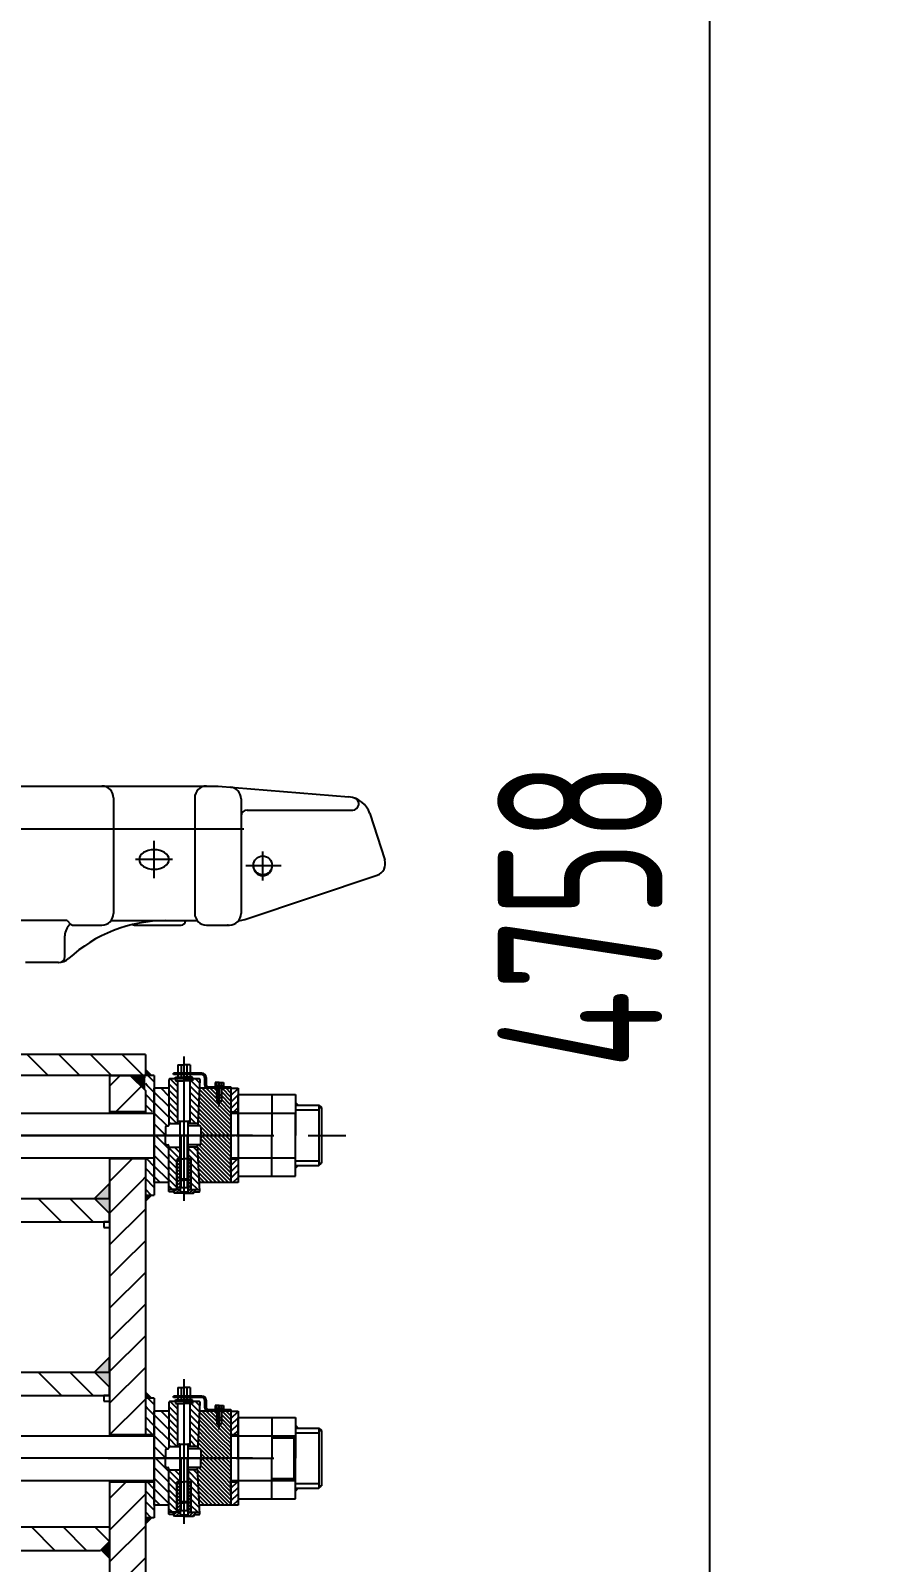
# Model space of a CAD drawing. Header units: millimetres. Extents: x 0 to 42000, y 0 to 29700.
# Drawn here: x 20370 to 22173, y 8345 to 11599 of the extents above; entities that cross this region are included whole.
import ezdxf

# ---------------------------------------------------------------- set-up
doc = ezdxf.new("R2010")
doc.units = ezdxf.units.MM
doc.header["$LTSCALE"] = 1000
doc.linetypes.add('F', pattern=[0.75, 0.5, -0.25])
doc.linetypes.add('G', pattern=[2, 1.25, -0.25, 0.25, -0.25])
for name, color, linetype in [('01', 7, 'Continuous'), ('02', 1, 'Continuous'), ('04', 2, 'F'), ('05', 142, 'G'), ('08', 1, 'Continuous')]:
    doc.layers.add(name, color=color, linetype=linetype)
doc.styles.get("Standard").update_dxf_attribs({"font": 'isocp', "width": 0.707, "bigfont": 'intecad.shx'})
doc.dimstyles.new('INTE', dxfattribs={"dimscale": 100, "dimtxt": 3.5, "dimasz": 3, "dimexe": 3, "dimexo": 0, "dimgap": 1, "dimtad": 1, "dimdec": 0, "dimdsep": 46, "dimtxsty": 'Standard', "dimcen": 0, "dimclrd": 1, "dimclre": 1, "dimclrt": 3, "dimaunit": 1, "dimadec": 0, "dimazin": 0, "dimtfac": 1, "dimtdec": 0, "dimtmove": 0, "dimatfit": 0, "dimfxl": 1, "dimarcsym": 0})

# ---------------------------------------------------------------- blocks, each defined once
blk = doc.blocks.new('*D674')
at = {"layer": '08', "color": 1, "lineweight": -2}
for p, q in [((20087.6, 12098.5), (22112.2, 12098.5)), ((21812.2, 11798.5), (21812.2, 7640.5)), ((20404, 7340.5), (22112.2, 7340.5))]:
    blk.add_line(p, q, dxfattribs=at)
at = {"layer": '08', "color": 1}
for points in [[(21762.2, 11798.5), (21862.2, 11798.5), (21812.2, 12098.5)], [(21762.2, 7640.5), (21862.2, 7640.5), (21812.2, 7340.5)]]:
    blk.add_solid(points, dxfattribs=at)
at = {"layer": 'DEFPOINTS', "color": 0}
for p in [(20087.6, 12098.5), (20404, 7340.5), (21812.2, 7340.5)]:
    blk.add_point(p, dxfattribs=at)
at = {"layer": '08', "color": 3, "insert": (21537.2, 9719.5), "char_height": 350, "attachment_point": 5, "rotation": 90}
blk.add_mtext('4758', dxfattribs=at)
blk = doc.blocks.new('*D675')
at = {"layer": '08', "color": 1, "lineweight": -2}
for p, q in [((32404, 24603.7), (33320.5, 24603.7)), ((33020.5, 7640.5), (33020.5, 24303.7)), ((18876.1, 7340.5), (33320.5, 7340.5))]:
    blk.add_line(p, q, dxfattribs=at)
at = {"layer": '08', "color": 1}
for points in [[(32970.5, 24303.7), (33070.5, 24303.7), (33020.5, 24603.7)], [(32970.5, 7640.5), (33070.5, 7640.5), (33020.5, 7340.5)]]:
    blk.add_solid(points, dxfattribs=at)
at = {"layer": 'DEFPOINTS', "color": 0}
for p in [(32404, 24603.7), (33020.5, 24603.7), (18876.1, 7340.5)]:
    blk.add_point(p, dxfattribs=at)
at = {"layer": '08', "color": 3, "insert": (32745.5, 17193.2), "char_height": 350, "attachment_point": 5, "rotation": 90}
blk.add_mtext('17263', dxfattribs=at)

msp = doc.modelspace()

# ---------------------------------------------------------------- hatches: boundary and pattern name
at = {"layer": '02'}
h = msp.add_hatch(color=256, dxfattribs=at)
h.paths.add_polyline_path([(20581.3, 9379), (20613.3, 9379), (20613.3, 9376), (20605.8, 9376), (20605.8, 9354.5)])
h.paths.add_polyline_path([(20605.8, 9376), (20613.3, 9376), (20613.3, 9347), (20605.8, 9354.5)])
for points in [[(20613.3, 9392), (20626.3, 9379), (20613.3, 9379)], [(20613.3, 9112), (20626.3, 9125), (20613.3, 9125)], [(20613.3, 8706.3), (20626.3, 8693.3), (20613.3, 8693.3)], [(20613.3, 8426.3), (20626.3, 8439.3), (20613.3, 8439.3)], [(20537.3, 8389), (20537.3, 8351), (20518.3, 8370)]]:
    msp.add_hatch(color=256, dxfattribs=at).paths.add_polyline_path(points)
at = {"layer": '02', "linetype": 'Continuous'}
for points in [[(20938.3, 9316), (20932.3, 9322), (20932.3, 9316)], [(20982.3, 9316), (20982.3, 9311), (20987.3, 9311)], [(20938.3, 9188), (20932.3, 9182), (20932.3, 9188)], [(20987.3, 9193), (20982.3, 9193), (20982.3, 9188)], [(20938.3, 8630.2), (20932.3, 8636.2), (20932.3, 8630.2)], [(20982.3, 8630.2), (20982.3, 8625.2), (20987.3, 8625.2)], [(20938.3, 8502.2), (20932.3, 8496.2), (20932.3, 8502.2)], [(20987.3, 8507.2), (20982.3, 8507.2), (20982.3, 8502.2)]]:
    msp.add_hatch(color=1, dxfattribs=at).paths.add_polyline_path(points)
at = {"layer": '02'}
h = msp.add_hatch(color=256, dxfattribs=at)
h.paths.add_polyline_path([(20537.3, 9150), (20537.3, 9118), (20505.3, 9118)])
h.paths.add_polyline_path([(20505.3, 9118), (20537.3, 9118), (20537.3, 9086)])
h = msp.add_hatch(color=256, dxfattribs=at)
h.paths.add_polyline_path([(20537.3, 8781), (20537.3, 8749), (20505.3, 8749)])
h.paths.add_polyline_path([(20505.3, 8749), (20537.3, 8749), (20537.3, 8717)])

# ---------------------------------------------------------------- linework, layer by layer
for p, q in [((20613.3, 9424), (19934.2, 9424)), ((20613.3, 9424), (20613.3, 9379)), ((20613.3, 9379), (19889.3, 9379)), ((20537.3, 9379), (20581.3, 9379)), ((20581.3, 9379), (20613.3, 9347)), ((20795.3, 9302), (20810.3, 9302)), ((20932.3, 9206.2), (20932.3, 9297.8)), ((20932.3, 9206.2), (20932.3, 9297.8)), ((20687.3, 9252), (20703.3, 9252)), ((20795.3, 9202), (20810.3, 9202)), ((19905.3, 9118), (20505.3, 9118)), ((20537.3, 9086), (20505.3, 9118)), ((20537.3, 9068), (20537.3, 9086)), ((19880.3, 9068), (20537.3, 9068)), ((19905.3, 8749), (20505.3, 8749)), ((20537.3, 8717), (20505.3, 8749)), ((19880.3, 8699), (20537.3, 8699)), ((20537.3, 8699), (20537.3, 8717)), ((20795.3, 8616.2), (20810.3, 8616.2)), ((20929.3, 8613.7), (20932.3, 8612)), ((20929.3, 8518.7), (20929.3, 8613.7)), ((20932.3, 8520.4), (20932.3, 8612)), ((20932.3, 8520.4), (20932.3, 8612)), ((20932.3, 8520.4), (20932.3, 8612)), ((20932.3, 8520.4), (20932.3, 8612)), ((20687.3, 8566.2), (20703.3, 8566.2)), ((20795.3, 8516.2), (20810.3, 8516.2)), ((20929.3, 8518.7), (20932.3, 8520.4)), ((19880.3, 8420), (20537.3, 8420)), ((20537.3, 8420), (20537.3, 8389)), ((19905.3, 8370), (20518.3, 8370)), ((20537.3, 8389), (20518.3, 8370))]:
    msp.add_line(p, q)
at = {"layer": '01'}
for p, q in [((19649.8, 9994.2), (20767.8, 9994.2)), ((20767.8, 9994.2), (21045.9, 9971)), ((20545.8, 9969.2), (20545.8, 9723.7)), ((20829.8, 9943.2), (21053.9, 9943.2)), ((21090.2, 9935.8), (21122.1, 9837.1)), ((20822.5, 9902.4), (19702.7, 9902.4)), ((20824.7, 9710.8), (21105.9, 9805.1)), ((20842.8, 9823.7), (20842.8, 9825.7)), ((20882.8, 9823.7), (20882.8, 9825.7)), ((20446.9, 9708.2), (20454.4, 9701.1)), ((20460.5, 9698.7), (20520.8, 9698.7)), ((20540.4, 9708.2), (20723.7, 9708.2)), ((20590.3, 9698.7), (20689.3, 9698.7)), ((20698.3, 9707.7), (20698.3, 9708.2)), ((20743.3, 9698.7), (20791.8, 9698.7)), ((20442.3, 9632.2), (20442.3, 9676.2)), ((20428.6, 9619.2), (20358.3, 9619.2)), ((20673.3, 9381), (20673.3, 9384)), ((20682.2, 9402), (20682.2, 9384)), ((20682.2, 9381), (20682.2, 9376)), ((20689.1, 9402), (20689.1, 9384)), ((20689.1, 9381), (20689.1, 9376)), ((20701.5, 9402), (20701.5, 9384)), ((20701.5, 9381), (20701.5, 9376)), ((20708.4, 9402), (20708.4, 9384)), ((20708.4, 9381), (20708.4, 9376)), ((20739.3, 9375), (20739.3, 9361)), ((20742.3, 9375), (20742.3, 9361)), ((20729.3, 9371), (20724.6, 9278)), ((20729.3, 9371), (20728.3, 9372)), ((20748.3, 9355), (20795.3, 9355)), ((20795.3, 9352), (20748.3, 9352)), ((20761.4, 9364), (20761.4, 9357.6)), ((20770.3, 9364), (20761.4, 9364)), ((20761.4, 9357.6), (20770.3, 9357.6)), ((20770.3, 9357.6), (20762.6, 9357.6)), ((20762.6, 9357.6), (20762.6, 9355)), ((20762.6, 9355), (20770.3, 9355)), ((20765.3, 9357.6), (20765.3, 9364)), ((20770.3, 9355), (20768.8, 9357.6)), ((20770.3, 9364), (20779.2, 9364)), ((20770.3, 9357.6), (20778, 9357.6)), ((20770.3, 9357.6), (20771.8, 9355)), ((20779.2, 9357.6), (20770.3, 9357.6)), ((20778, 9355), (20770.3, 9355)), ((20775.3, 9357.6), (20775.3, 9364)), ((20778, 9357.6), (20778, 9355)), ((20779.2, 9364), (20779.2, 9357.6)), ((20795.3, 9355), (20795.3, 9352)), ((20795.3, 9352), (20810.3, 9352)), ((20810.3, 9352), (20810.3, 9152)), ((20765.3, 9337.6), (20770.3, 9337.6)), ((20765.3, 9332), (20770.3, 9332)), ((20765.8, 9332), (20765.8, 9337.6)), ((20765.8, 9324.9), (20765.8, 9332)), ((20765.8, 9324.9), (20770.3, 9324.9)), ((20765.8, 9324.9), (20770.3, 9322)), ((20775.3, 9337.6), (20770.3, 9337.6)), ((20775.3, 9332), (20770.3, 9332)), ((20774.8, 9324.9), (20770.3, 9324.9)), ((20774.8, 9324.9), (20770.3, 9322)), ((20774.8, 9337.6), (20774.8, 9332)), ((20774.8, 9332), (20774.8, 9324.9)), ((20810.3, 9252), (20810.3, 9338.6)), ((20810.3, 9338.6), (20882.3, 9338.6)), ((20882.3, 9338.6), (20882.3, 9252)), ((20882.3, 9338.6), (20932.3, 9338.6)), ((20932.3, 9338.6), (20932.3, 9252)), ((20932.3, 9316), (20982.3, 9316)), ((20982.3, 9316), (20982.3, 9188)), ((20982.3, 9311), (20987.3, 9311)), ((20987.3, 9311), (20987.3, 9193)), ((20613.3, 9302), (20537.3, 9302)), ((20682.3, 9282), (20695.3, 9282)), ((20695.3, 9282), (20708.3, 9282)), ((20724.6, 9278), (20723.6, 9277)), ((20687.3, 9252), (20703.3, 9252)), ((20810.3, 9252), (20810.3, 9165.4)), ((20882.3, 9165.4), (20882.3, 9252)), ((20932.3, 9165.4), (20932.3, 9252)), ((20723.6, 9227), (20724.6, 9226)), ((20729.3, 9133), (20724.3, 9232)), ((20613.3, 9202), (20537.3, 9202)), ((20932.3, 9188), (20982.3, 9188)), ((20982.3, 9193), (20987.3, 9193)), ((20689.3, 9157), (20687.3, 9159)), ((20703.3, 9159), (20687.3, 9159)), ((20689.3, 9157), (20695.3, 9157)), ((20701.3, 9157), (20695.3, 9157)), ((20701.3, 9157), (20703.3, 9159)), ((20810.3, 9152), (20795.3, 9152)), ((20810.3, 9165.4), (20882.3, 9165.4)), ((20882.3, 9165.4), (20932.3, 9165.4)), ((20687.3, 9137), (20663.3, 9137)), ((20664.3, 9132), (20663.3, 9133)), ((20672.3, 9132), (20664.3, 9132)), ((20672.3, 9132), (20675.3, 9129)), ((20695.3, 9129), (20675.3, 9129)), ((20685.3, 9129), (20687.3, 9131)), ((20687.3, 9141), (20703.3, 9141)), ((20703.3, 9131), (20687.3, 9131)), ((20695.3, 9129), (20715.3, 9129)), ((20703.3, 9137), (20729.1, 9137)), ((20703.3, 9131), (20705.3, 9129)), ((20715.3, 9129), (20718.3, 9132)), ((20718.3, 9132), (20728.3, 9132)), ((20728.3, 9132), (20729.3, 9133)), ((20537.3, 9068), (20525.3, 9068)), ((20525.3, 9068), (20525.3, 9056)), ((20525.3, 9056), (20537.3, 9056)), ((20525.3, 8699), (20525.3, 8687)), ((20537.3, 8699), (20525.3, 8699)), ((20673.3, 8695.2), (20673.3, 8698.2)), ((20682.2, 8716.2), (20682.2, 8698.2)), ((20682.2, 8695.2), (20682.2, 8690.2)), ((20689.1, 8716.2), (20689.1, 8698.2)), ((20689.1, 8695.2), (20689.1, 8690.2)), ((20701.5, 8716.2), (20701.5, 8698.2)), ((20701.5, 8695.2), (20701.5, 8690.2)), ((20708.4, 8716.2), (20708.4, 8698.2)), ((20708.4, 8695.2), (20708.4, 8690.2)), ((20525.3, 8687), (20537.3, 8687)), ((20729.3, 8685.2), (20724.6, 8592.2)), ((20729.3, 8685.2), (20728.3, 8686.2)), ((20739.3, 8689.2), (20739.3, 8675.2)), ((20742.3, 8689.2), (20742.3, 8675.2)), ((20748.3, 8669.2), (20795.3, 8669.2)), ((20795.3, 8666.2), (20748.3, 8666.2)), ((20761.4, 8678.2), (20761.4, 8671.8)), ((20770.3, 8678.2), (20761.4, 8678.2)), ((20761.4, 8671.8), (20770.3, 8671.8)), ((20770.3, 8671.8), (20762.6, 8671.8)), ((20762.6, 8671.8), (20762.6, 8669.2)), ((20762.6, 8669.2), (20770.3, 8669.2)), ((20765.3, 8671.8), (20765.3, 8678.2)), ((20770.3, 8669.2), (20768.8, 8671.8)), ((20770.3, 8678.2), (20779.2, 8678.2)), ((20770.3, 8671.8), (20778, 8671.8)), ((20770.3, 8671.8), (20771.8, 8669.2)), ((20779.2, 8671.8), (20770.3, 8671.8)), ((20778, 8669.2), (20770.3, 8669.2)), ((20775.3, 8671.8), (20775.3, 8678.2)), ((20778, 8671.8), (20778, 8669.2)), ((20779.2, 8678.2), (20779.2, 8671.8)), ((20795.3, 8669.2), (20795.3, 8666.2)), ((20795.3, 8666.2), (20810.3, 8666.2)), ((20810.3, 8666.2), (20810.3, 8466.2)), ((20765.3, 8651.8), (20770.3, 8651.8)), ((20765.3, 8646.2), (20770.3, 8646.2)), ((20765.8, 8646.2), (20765.8, 8651.8)), ((20765.8, 8639.1), (20765.8, 8646.2)), ((20765.8, 8639.1), (20770.3, 8639.1)), ((20765.8, 8639.1), (20770.3, 8636.2)), ((20775.3, 8651.8), (20770.3, 8651.8)), ((20775.3, 8646.2), (20770.3, 8646.2)), ((20774.8, 8639.1), (20770.3, 8639.1)), ((20774.8, 8639.1), (20770.3, 8636.2)), ((20774.8, 8651.8), (20774.8, 8646.2)), ((20774.8, 8646.2), (20774.8, 8639.1)), ((20810.3, 8566.2), (20810.3, 8652.8)), ((20810.3, 8652.8), (20882.3, 8652.8)), ((20882.3, 8652.8), (20882.3, 8566.2)), ((20882.3, 8652.8), (20932.3, 8652.8)), ((20882.3, 8652.8), (20882.3, 8566.2)), ((20932.3, 8652.8), (20932.3, 8566.2)), ((20932.3, 8630.2), (20982.3, 8630.2)), ((20982.3, 8630.2), (20982.3, 8502.2)), ((20982.3, 8625.2), (20987.3, 8625.2)), ((20987.3, 8625.2), (20987.3, 8507.2)), ((20682.3, 8596.2), (20695.3, 8596.2)), ((20695.3, 8596.2), (20708.3, 8596.2)), ((20724.6, 8592.2), (20723.6, 8591.2)), ((20687.3, 8566.2), (20703.3, 8566.2)), ((20810.3, 8566.2), (20810.3, 8479.6)), ((20882.3, 8479.6), (20882.3, 8566.2)), ((20882.3, 8479.6), (20882.3, 8566.2)), ((20932.3, 8479.6), (20932.3, 8566.2)), ((20723.6, 8541.2), (20724.6, 8540.2)), ((20729.3, 8447.2), (20724.3, 8546.2)), ((20932.3, 8502.2), (20982.3, 8502.2)), ((20982.3, 8507.2), (20987.3, 8507.2)), ((20689.3, 8471.2), (20687.3, 8473.2)), ((20703.3, 8473.2), (20687.3, 8473.2)), ((20689.3, 8471.2), (20695.3, 8471.2)), ((20701.3, 8471.2), (20695.3, 8471.2)), ((20701.3, 8471.2), (20703.3, 8473.2)), ((20810.3, 8466.2), (20795.3, 8466.2)), ((20810.3, 8479.6), (20882.3, 8479.6)), ((20882.3, 8479.6), (20932.3, 8479.6)), ((20632.3, 8439.3), (20613.3, 8439.3)), ((20687.3, 8451.2), (20663.3, 8451.2)), ((20664.3, 8446.2), (20663.3, 8447.2)), ((20672.3, 8446.2), (20664.3, 8446.2)), ((20672.3, 8446.2), (20675.3, 8443.2)), ((20695.3, 8443.2), (20675.3, 8443.2)), ((20685.3, 8443.2), (20687.3, 8445.2)), ((20687.3, 8455.2), (20703.3, 8455.2)), ((20703.3, 8445.2), (20687.3, 8445.2)), ((20695.3, 8443.2), (20715.3, 8443.2)), ((20703.3, 8451.2), (20729.1, 8451.2)), ((20703.3, 8445.2), (20705.3, 8443.2)), ((20715.3, 8443.2), (20718.3, 8446.2)), ((20718.3, 8446.2), (20728.3, 8446.2)), ((20728.3, 8446.2), (20729.3, 8447.2))]:
    msp.add_line(p, q, dxfattribs=at)
at = {"layer": '01', "color": 7, "linetype": 'Continuous'}
for p, q in [((20718.3, 9969.2), (20718.3, 9723.7)), ((20816.8, 9967.1), (20816.8, 9723.7)), ((20446.9, 9708.2), (20345.3, 9708.2)), ((20537.3, 9379), (20537.3, 9299.5)), ((20613.3, 9376), (20605.8, 9376)), ((20632.3, 9379), (20613.3, 9379)), ((20632.3, 9379), (20632.3, 9125)), ((20733.3, 9384), (20673.3, 9384)), ((20733.3, 9381), (20673.3, 9381)), ((20677.3, 9372), (20677.3, 9376)), ((20677.3, 9376), (20695.3, 9376)), ((20682.2, 9402), (20695.3, 9402)), ((20708.4, 9402), (20695.3, 9402)), ((20713.3, 9376), (20695.3, 9376)), ((20713.3, 9372), (20713.3, 9376)), ((20613.3, 9347), (20613.3, 9299.5)), ((20632.3, 9152), (20632.3, 9352)), ((20663.3, 9352), (20632.3, 9352)), ((20664.3, 9372), (20663.3, 9371)), ((20663.3, 9371), (20663.3, 9278)), ((20663.3, 9352), (20663.3, 9274)), ((20695.3, 9372), (20664.3, 9372)), ((20677.3, 9372), (20677.3, 9368)), ((20677.3, 9372), (20677.3, 9368)), ((20677.3, 9368), (20695.3, 9368)), ((20677.3, 9368), (20695.3, 9368)), ((20682.3, 9277), (20682.3, 9368)), ((20682.3, 9282), (20682.3, 9367)), ((20728.3, 9372), (20695.3, 9372)), ((20713.3, 9368), (20695.3, 9368)), ((20713.3, 9368), (20695.3, 9368)), ((20708.3, 9277), (20708.3, 9368)), ((20708.3, 9282), (20708.3, 9367)), ((20713.3, 9372), (20713.3, 9368)), ((20713.3, 9372), (20713.3, 9368)), ((20795.3, 9352), (20728.3, 9352)), ((20765.3, 9352), (20765.3, 9337.6)), ((20775.3, 9352), (20775.3, 9337.6)), ((20795.3, 9352), (20795.3, 9252)), ((19565.3, 9299.5), (20632.3, 9299.5)), ((20664.3, 9277), (20663.3, 9278)), ((20664.3, 9277), (20687.3, 9277)), ((20687.3, 9159), (20687.3, 9280)), ((20703.3, 9280), (20703.3, 9159)), ((20723.6, 9277), (20703.3, 9277)), ((20795.3, 9299.5), (20932.3, 9299.5)), ((20810.3, 9299.5), (20882.3, 9299.5)), ((20656.3, 9270), (20656.3, 9252)), ((20656.3, 9234), (20656.3, 9252)), ((20658.3, 9272), (20661.3, 9272)), ((20729.3, 9272), (20703.3, 9272)), ((20731.3, 9270), (20731.3, 9252)), ((20731.3, 9234), (20731.3, 9252)), ((20795.3, 9252), (20795.3, 9152)), ((20658.3, 9232), (20661.3, 9232)), ((20663.3, 9152), (20663.3, 9230)), ((20664.3, 9227), (20663.3, 9226)), ((20663.3, 9133), (20663.3, 9226)), ((20664.3, 9227), (20687.3, 9227)), ((20686.3, 9227), (20686.3, 9202)), ((20729.3, 9232), (20703.3, 9232)), ((20723.6, 9227), (20703.3, 9227)), ((20704.3, 9227), (20704.3, 9202)), ((19565.3, 9204.5), (20632.3, 9204.5)), ((20537.3, 9204.5), (20537.3, 8613.7)), ((20613.3, 9204.5), (20613.3, 8613.7)), ((20681.3, 9202), (20680.3, 9201)), ((20680.3, 9138), (20680.3, 9201)), ((20680.3, 9201), (20680.3, 9138)), ((20681.3, 9202), (20695.3, 9202)), ((20681.3, 9202), (20695.3, 9202)), ((20688.7, 9200), (20688.7, 9141)), ((20709.3, 9202), (20695.3, 9202)), ((20709.3, 9202), (20695.3, 9202)), ((20701.9, 9200), (20701.9, 9141)), ((20709.3, 9202), (20710.3, 9201)), ((20710.3, 9138), (20710.3, 9201)), ((20710.3, 9201), (20710.3, 9138)), ((20795.3, 9178.4), (20795.3, 9208)), ((20795.3, 9204.5), (20932.3, 9204.5)), ((20810.3, 9204.5), (20882.3, 9204.5)), ((20663.3, 9152), (20632.3, 9152)), ((20795.3, 9152), (20728.3, 9152)), ((20613.3, 9125), (20632.3, 9125)), ((20679.3, 9137), (20672.3, 9137)), ((20672.3, 9137), (20672.3, 9132)), ((20687.3, 9141), (20687.3, 9131)), ((20703.3, 9141), (20703.3, 9131)), ((20711.3, 9137), (20718.3, 9137)), ((20718.3, 9137), (20718.3, 9132)), ((20632.3, 8693.3), (20613.3, 8693.3)), ((20632.3, 8693.3), (20632.3, 8439.3)), ((20733.3, 8698.2), (20673.3, 8698.2)), ((20733.3, 8695.2), (20673.3, 8695.2)), ((20677.3, 8686.2), (20677.3, 8690.2)), ((20677.3, 8690.2), (20695.3, 8690.2)), ((20682.2, 8716.2), (20695.3, 8716.2)), ((20708.4, 8716.2), (20695.3, 8716.2)), ((20713.3, 8690.2), (20695.3, 8690.2)), ((20713.3, 8686.2), (20713.3, 8690.2)), ((20663.3, 8666.2), (20632.3, 8666.2)), ((20632.3, 8466.2), (20632.3, 8666.2)), ((20664.3, 8686.2), (20663.3, 8685.2)), ((20663.3, 8685.2), (20663.3, 8592.2)), ((20663.3, 8666.2), (20663.3, 8588.2)), ((20695.3, 8686.2), (20664.3, 8686.2)), ((20677.3, 8686.2), (20677.3, 8682.2)), ((20677.3, 8686.2), (20677.3, 8682.2)), ((20677.3, 8682.2), (20695.3, 8682.2)), ((20677.3, 8682.2), (20695.3, 8682.2)), ((20682.3, 8591.2), (20682.3, 8682.2)), ((20682.3, 8596.2), (20682.3, 8681.2)), ((20728.3, 8686.2), (20695.3, 8686.2)), ((20713.3, 8682.2), (20695.3, 8682.2)), ((20713.3, 8682.2), (20695.3, 8682.2)), ((20708.3, 8591.2), (20708.3, 8682.2)), ((20708.3, 8596.2), (20708.3, 8681.2)), ((20713.3, 8686.2), (20713.3, 8682.2)), ((20713.3, 8686.2), (20713.3, 8682.2)), ((20795.3, 8666.2), (20728.3, 8666.2)), ((20765.3, 8666.2), (20765.3, 8651.8)), ((20775.3, 8666.2), (20775.3, 8651.8)), ((20795.3, 8666.2), (20795.3, 8566.2)), ((19058.3, 8613.7), (20632.3, 8613.7)), ((20537.3, 8616.2), (20632.3, 8616.2)), ((20664.3, 8591.2), (20663.3, 8592.2)), ((20687.3, 8473.2), (20687.3, 8594.2)), ((20703.3, 8594.2), (20703.3, 8473.2)), ((20795.3, 8613.7), (20929.3, 8613.7)), ((20810.3, 8613.7), (20882.3, 8613.7)), ((20656.3, 8584.2), (20656.3, 8566.2)), ((20656.3, 8548.2), (20656.3, 8566.2)), ((20658.3, 8586.2), (20661.3, 8586.2)), ((20664.3, 8591.2), (20687.3, 8591.2)), ((20723.6, 8591.2), (20703.3, 8591.2)), ((20729.3, 8586.2), (20703.3, 8586.2)), ((20731.3, 8584.2), (20731.3, 8566.2)), ((20731.3, 8548.2), (20731.3, 8566.2)), ((20795.3, 8566.2), (20795.3, 8466.2)), ((20658.3, 8546.2), (20661.3, 8546.2)), ((20663.3, 8466.2), (20663.3, 8544.2)), ((20664.3, 8541.2), (20663.3, 8540.2)), ((20663.3, 8447.2), (20663.3, 8540.2)), ((20664.3, 8541.2), (20687.3, 8541.2)), ((20686.3, 8541.2), (20686.3, 8516.2)), ((20729.3, 8546.2), (20703.3, 8546.2)), ((20723.6, 8541.2), (20703.3, 8541.2)), ((20704.3, 8541.2), (20704.3, 8516.2)), ((19058.3, 8518.7), (20632.3, 8518.7)), ((20537.3, 8518.7), (20537.3, 8217)), ((20537.3, 8516.2), (20632.3, 8516.2)), ((20613.3, 8518.7), (20613.3, 8223)), ((20681.3, 8516.2), (20680.3, 8515.2)), ((20680.3, 8452.2), (20680.3, 8515.2)), ((20680.3, 8515.2), (20680.3, 8452.2)), ((20681.3, 8516.2), (20695.3, 8516.2)), ((20681.3, 8516.2), (20695.3, 8516.2)), ((20688.7, 8514.2), (20688.7, 8455.2)), ((20709.3, 8516.2), (20695.3, 8516.2)), ((20709.3, 8516.2), (20695.3, 8516.2)), ((20701.9, 8514.2), (20701.9, 8455.2)), ((20709.3, 8516.2), (20710.3, 8515.2)), ((20710.3, 8452.2), (20710.3, 8515.2)), ((20710.3, 8515.2), (20710.3, 8452.2)), ((20795.3, 8492.6), (20795.3, 8522.2)), ((20795.3, 8518.7), (20929.3, 8518.7)), ((20810.3, 8518.7), (20882.3, 8518.7)), ((20663.3, 8466.2), (20632.3, 8466.2)), ((20795.3, 8466.2), (20728.3, 8466.2)), ((20679.3, 8451.2), (20672.3, 8451.2)), ((20672.3, 8451.2), (20672.3, 8446.2)), ((20687.3, 8455.2), (20687.3, 8445.2)), ((20703.3, 8455.2), (20703.3, 8445.2)), ((20711.3, 8451.2), (20718.3, 8451.2)), ((20718.3, 8451.2), (20718.3, 8446.2))]:
    msp.add_line(p, q, dxfattribs=at)
at = {"layer": '01'}
msp.add_circle((20862.8, 9825.7), 20, dxfattribs=at)
for centre, radius, start, end in [((20520.8, 9969.2), 25, 0, 90), ((20743.3, 9969.2), 25, 90, 180), ((20791.8, 9967.1), 25, 0, 85.2364), ((21041.7, 9920.2), 51, 17.879, 85.2364), ((21053.9, 9956.2), 13, 270, 71.3354), ((20829.8, 9930.2), 13, 90, 180), ((21097.8, 9829.3), 25.5, 288.541, 17.879), ((20862.8, 9823.7), 20, 180, 0), ((20474.3, 9676.2), 32, 128.6299, 180), ((20656.8, 9403.2), 305, 90, 132.6163), ((20460.5, 9707.7), 9, 226.568, 270), ((20520.8, 9723.7), 25, 270, 0), ((20590.3, 9707.7), 9, 240.834, 270), ((20689.3, 9707.7), 9, 270, 0), ((20743.3, 9723.7), 25, 180, 270), ((20791.8, 9723.7), 25, 270, 0), ((20808.5, 9759.2), 51, 273.3831, 288.541), ((20428.6, 9651.2), 32, 270, 312.6163), ((20429.3, 9632.2), 13, 270, 0), ((20733.3, 9375), 9, 0, 90), ((20733.3, 9375), 6, 0, 90), ((20748.3, 9361), 9, 180, 270), ((20748.3, 9361), 6, 180, 270), ((20685.3, 9280), 2, 0, 90), ((20705.3, 9280), 2, 90, 180), ((20733.3, 8689.2), 9, 0, 90), ((20733.3, 8689.2), 6, 0, 90), ((20748.3, 8675.2), 9, 180, 270), ((20748.3, 8675.2), 6, 180, 270), ((20685.3, 8594.2), 2, 0, 90), ((20705.3, 8594.2), 2, 90, 180)]:
    msp.add_arc(centre, radius, start, end, dxfattribs=at)
at = {"layer": '01', "color": 7, "linetype": 'Continuous'}
for centre, radius, start, end in [((20681.3, 9367), 1, 0, 90), ((20709.3, 9367), 1, 90, 180), ((20658.3, 9270), 2, 90, 180), ((20661.3, 9274), 2, 270, 0), ((20729.3, 9270), 2, 0, 90), ((20658.3, 9234), 2, 180, 270), ((20661.3, 9230), 2, 0, 90), ((20729.3, 9234), 2, 270, 0), ((20681.3, 9201), 1, 90, 180), ((20709.3, 9201), 1, 0, 90), ((20679.3, 9138), 1, 270, 0), ((20711.3, 9138), 1, 180, 270), ((20681.3, 8681.2), 1, 0, 90), ((20709.3, 8681.2), 1, 90, 180), ((20658.3, 8584.2), 2, 90, 180), ((20661.3, 8588.2), 2, 270, 0), ((20729.3, 8584.2), 2, 0, 90), ((20658.3, 8548.2), 2, 180, 270), ((20661.3, 8544.2), 2, 0, 90), ((20729.3, 8548.2), 2, 270, 0), ((20681.3, 8515.2), 1, 90, 180), ((20709.3, 8515.2), 1, 0, 90), ((20679.3, 8452.2), 1, 270, 0), ((20711.3, 8452.2), 1, 180, 270)]:
    msp.add_arc(centre, radius, start, end, dxfattribs=at)
at = {"layer": '01', "extrusion": (0, 0, -1)}
msp.add_ellipse((20631.8, 9838.2), major_axis=(31.8, 0), ratio=0.653543, dxfattribs=at)
at = {"layer": '02', "color": 1, "linetype": 'Continuous'}
for p, q in [((20789, 9698.8), (20787.6, 9698.4)), ((20406.9, 9379), (20361.9, 9424)), ((20474.2, 9379), (20429.2, 9424)), ((20541.6, 9379), (20496.6, 9424)), ((20608.9, 9379), (20563.9, 9424)), ((20537.3, 9356.3), (20560, 9379)), ((20550.4, 9302), (20604.3, 9356)), ((20663.3, 9313.1), (20632.3, 9344.1)), ((20663.3, 9335.5), (20646.8, 9352)), ((20682.3, 9342.4), (20663.3, 9361.4)), ((20682.3, 9329), (20663.3, 9348)), ((20682.3, 9355.9), (20666.2, 9372)), ((20727.6, 9337.6), (20708.3, 9356.8)), ((20726.9, 9324.7), (20708.3, 9343.4)), ((20728.2, 9350.4), (20710.6, 9368)), ((20728.9, 9363.2), (20720.1, 9372)), ((20765.8, 9337.6), (20765.8, 9352)), ((20774.8, 9337.6), (20774.8, 9352)), ((20795.3, 9349.9), (20797.4, 9352)), ((20795.3, 9336.4), (20810.3, 9351.4)), ((20663.3, 9290.6), (20632.3, 9321.6)), ((20682.3, 9315.5), (20663.3, 9334.5)), ((20681.8, 9302.5), (20663.3, 9321)), ((20726.3, 9311.9), (20708.3, 9329.9)), ((20725.7, 9299.1), (20708.3, 9316.4)), ((20765.3, 9332), (20765.3, 9337.6)), ((20775.3, 9332), (20775.3, 9337.6)), ((20795.3, 9322.9), (20810.3, 9338)), ((20795.3, 9309.4), (20810.3, 9324.5)), ((20801.3, 9302), (20810.3, 9311)), ((20932.3, 9322), (20938.3, 9316)), ((20982.3, 9316), (20987.3, 9311)), ((20659.5, 9272), (20632.3, 9299.2)), ((20656.3, 9252.7), (20632.3, 9276.7)), ((20681.1, 9289.7), (20663.3, 9307.5)), ((20680.4, 9277), (20663.3, 9294.1)), ((20666.9, 9277), (20663.3, 9280.6)), ((20682.3, 9288.5), (20681.1, 9289.7)), ((20682.3, 9302), (20681.8, 9302.5)), ((20725, 9286.2), (20708.3, 9303)), ((20720.8, 9277), (20708.3, 9289.5)), ((20634.6, 9252), (20632.3, 9254.3)), ((20663.3, 9223.3), (20634.6, 9252)), ((20663.3, 9200.8), (20632.3, 9231.8)), ((20686.3, 9202.5), (20663.3, 9225.5)), ((20680.3, 9195), (20663.3, 9212)), ((20686.3, 9215.9), (20675.2, 9227)), ((20725.7, 9203.4), (20704.3, 9224.9)), ((20726.4, 9189.3), (20704.3, 9211.4)), ((20725, 9217.6), (20715.6, 9227)), ((20537.3, 9154.2), (20585.1, 9202)), ((20663.3, 9178.4), (20632.3, 9209.4)), ((20663.3, 9155.9), (20632.3, 9186.9)), ((20680.3, 9181.5), (20663.3, 9198.5)), ((20680.3, 9168), (20663.3, 9185)), ((20687.3, 9201.4), (20687.3, 9141)), ((20703.3, 9201.4), (20703.3, 9141)), ((20727.1, 9175.1), (20710.3, 9191.9)), ((20727.9, 9160.9), (20710.3, 9178.5)), ((20795.3, 9188.2), (20809.1, 9202)), ((20795.3, 9201.7), (20795.6, 9202)), ((20795.3, 9174.7), (20810.3, 9189.8)), ((20932.3, 9182), (20938.3, 9188)), ((20982.3, 9188), (20987.3, 9193)), ((20537.3, 9086.9), (20605.8, 9155.4)), ((20644.8, 9152), (20632.3, 9164.5)), ((20680.3, 9154.6), (20663.3, 9171.6)), ((20680.3, 9141.1), (20663.3, 9158.1)), ((20728.6, 9146.7), (20710.3, 9165)), ((20724.8, 9137), (20710.3, 9151.5)), ((20795.3, 9161.3), (20810.3, 9176.3)), ((20799.5, 9152), (20810.3, 9162.8)), ((20435.4, 9068), (20385.4, 9118)), ((20502.7, 9068), (20452.7, 9118)), ((20670.9, 9137), (20663.3, 9144.6)), ((20711.3, 9137), (20710.3, 9138)), ((20537.3, 9019.5), (20613.3, 9095.5)), ((20564.1, 8979), (20613.3, 9028.2)), ((20537.3, 8952.2), (20564.1, 8979)), ((20537.3, 8884.8), (20613.3, 8960.8)), ((20537.3, 8817.5), (20613.3, 8893.5)), ((20537.3, 8750.1), (20613.3, 8826.1)), ((20537.3, 8682.8), (20613.3, 8758.8)), ((20435.4, 8699), (20385.4, 8749)), ((20502.7, 8699), (20452.7, 8749)), ((20605.8, 8683.9), (20612.1, 8690.2)), ((20612.1, 8690.2), (20613.3, 8691.4)), ((20538.1, 8616.2), (20605.8, 8683.9)), ((20663.3, 8627.3), (20632.3, 8658.3)), ((20663.3, 8649.7), (20646.8, 8666.2)), ((20682.3, 8656.6), (20663.3, 8675.6)), ((20682.3, 8643.2), (20663.3, 8662.2)), ((20682.3, 8670.1), (20666.2, 8686.2)), ((20727.6, 8651.8), (20708.3, 8671)), ((20726.9, 8638.9), (20708.3, 8657.6)), ((20728.2, 8664.6), (20710.6, 8682.2)), ((20728.9, 8677.4), (20720.1, 8686.2)), ((20765.8, 8651.8), (20765.8, 8666.2)), ((20774.8, 8651.8), (20774.8, 8666.2)), ((20795.3, 8664.1), (20797.4, 8666.2)), ((20795.3, 8650.6), (20810.3, 8665.6)), ((20663.3, 8604.8), (20632.3, 8635.8)), ((20682.3, 8629.7), (20663.3, 8648.7)), ((20681.8, 8616.7), (20663.3, 8635.2)), ((20726.3, 8626.1), (20708.3, 8644.1)), ((20725.7, 8613.3), (20708.3, 8630.6)), ((20765.3, 8646.2), (20765.3, 8651.8)), ((20775.3, 8646.2), (20775.3, 8651.8)), ((20795.3, 8637.1), (20810.3, 8652.2)), ((20795.3, 8623.6), (20810.3, 8638.7)), ((20801.3, 8616.2), (20810.3, 8625.2)), ((20932.3, 8636.2), (20938.3, 8630.2)), ((20982.3, 8630.2), (20987.3, 8625.2)), ((20605.5, 8616.2), (20605.8, 8616.5)), ((20659.5, 8586.2), (20632.3, 8613.4)), ((20681.1, 8603.9), (20663.3, 8621.7)), ((20680.4, 8591.2), (20663.3, 8608.3)), ((20666.9, 8591.2), (20663.3, 8594.8)), ((20682.3, 8602.7), (20681.1, 8603.9)), ((20682.3, 8616.2), (20681.8, 8616.7)), ((20725, 8600.4), (20708.3, 8617.2)), ((20720.8, 8591.2), (20708.3, 8603.7)), ((20882.3, 8609.3), (20932.3, 8609.3)), ((20656.3, 8566.9), (20632.3, 8590.9)), ((20634.6, 8566.2), (20632.3, 8568.5)), ((20663.3, 8537.5), (20634.6, 8566.2)), ((20663.3, 8515), (20632.3, 8546)), ((20686.3, 8516.7), (20663.3, 8539.7)), ((20686.3, 8530.1), (20675.2, 8541.2)), ((20725.7, 8517.6), (20704.3, 8539.1)), ((20725, 8531.8), (20715.6, 8541.2)), ((20537.3, 8480.7), (20572.8, 8516.2)), ((20663.3, 8492.6), (20632.3, 8523.6)), ((20663.3, 8470.1), (20632.3, 8501.1)), ((20680.3, 8509.2), (20663.3, 8526.2)), ((20680.3, 8495.7), (20663.3, 8512.7)), ((20680.3, 8482.2), (20663.3, 8499.2)), ((20687.3, 8515.6), (20687.3, 8455.2)), ((20703.3, 8515.6), (20703.3, 8455.2)), ((20726.4, 8503.5), (20704.3, 8525.6)), ((20727.1, 8489.3), (20710.3, 8506.1)), ((20795.3, 8502.4), (20809, 8516.2)), ((20795.3, 8515.9), (20795.6, 8516.2)), ((20795.3, 8488.9), (20810.3, 8504)), ((20882.3, 8523.1), (20932.3, 8523.1)), ((20932.3, 8496.2), (20938.3, 8502.2)), ((20982.3, 8502.2), (20987.3, 8507.2)), ((20537.3, 8413.3), (20605.8, 8481.8)), ((20605.8, 8481.8), (20613.3, 8489.6)), ((20644.8, 8466.2), (20632.3, 8478.7)), ((20680.3, 8468.8), (20663.3, 8485.8)), ((20680.3, 8455.3), (20663.3, 8472.3)), ((20727.9, 8475.1), (20710.3, 8492.7)), ((20728.6, 8460.9), (20710.3, 8479.2)), ((20724.8, 8451.2), (20710.3, 8465.7)), ((20795.3, 8475.5), (20810.3, 8490.5)), ((20799.5, 8466.2), (20810.3, 8477)), ((20670.9, 8451.2), (20663.3, 8458.8)), ((20711.3, 8451.2), (20710.3, 8452.2)), ((20421.1, 8370), (20371.1, 8420)), ((20488.5, 8370), (20438.5, 8420)), ((20537.1, 8388.8), (20505.8, 8420)), ((20537.3, 8346), (20613.3, 8422)), ((20537.3, 8278.6), (20613.3, 8354.6))]:
    msp.add_line(p, q, dxfattribs=at)
at = {"layer": '02'}
for p, q in [((20626.3, 9379), (20613.3, 9392)), ((20632.3, 9365.6), (20618.9, 9379)), ((20617.5, 9357.9), (20613.3, 9362.1)), ((20632.3, 9343.1), (20617.5, 9357.9)), ((20775.3, 9294), (20727.8, 9341.5)), ((20783.8, 9294), (20728.2, 9349.6)), ((20728.3, 9372), (20729.3, 9372)), ((20729.3, 9371), (20729.3, 9372)), ((20792.3, 9294), (20734.3, 9352)), ((20765.8, 9329), (20742.7, 9352)), ((20765.3, 9337.9), (20751.2, 9352)), ((20765.3, 9346.4), (20759.7, 9352)), ((20765.8, 9345.9), (20765.3, 9346.4)), ((20775.3, 9344.9), (20774.8, 9345.4)), ((20795.3, 9324.9), (20775.3, 9344.9)), ((20795.3, 9333.3), (20776.7, 9352)), ((20795.3, 9341.8), (20785.2, 9352)), ((20795.3, 9350.3), (20793.7, 9352)), ((20632.3, 9320.7), (20613.3, 9339.7)), ((20628.5, 9302), (20613.3, 9317.2)), ((20741.3, 9294), (20726.2, 9309.2)), ((20749.8, 9294), (20726.6, 9317.3)), ((20758.3, 9294), (20727, 9325.4)), ((20766.8, 9294), (20727.4, 9333.4)), ((20765.8, 9337.4), (20765.3, 9337.9)), ((20795.3, 9299.4), (20771.8, 9323)), ((20775.3, 9336.4), (20774.8, 9336.9)), ((20795.3, 9307.9), (20774.8, 9328.4)), ((20795.3, 9316.4), (20775.3, 9336.4)), ((20723.6, 9277), (20724.6, 9277)), ((20729.4, 9272), (20724.5, 9276.9)), ((20724.6, 9278), (20724.6, 9277)), ((20757.9, 9252), (20724.9, 9285)), ((20766.4, 9252), (20725.4, 9293)), ((20732.9, 9294), (20725.8, 9301.1)), ((20774.9, 9252), (20732.9, 9294)), ((20783.3, 9252), (20741.3, 9294)), ((20791.8, 9252), (20749.8, 9294)), ((20793.3, 9259), (20758.3, 9294)), ((20793.3, 9267.5), (20766.8, 9294)), ((20793.3, 9275.9), (20775.3, 9294)), ((20793.3, 9284.4), (20783.8, 9294)), ((20793.3, 9292.9), (20792.3, 9294)), ((20795.3, 9290.9), (20793.3, 9292.9)), ((20795.3, 9282.4), (20793.3, 9284.4)), ((20795.3, 9273.9), (20793.3, 9275.9)), ((20688.7, 9252), (20688.7, 9157.6)), ((20701.9, 9252), (20701.9, 9157.6)), ((20749.4, 9252), (20731.3, 9270.1)), ((20740.9, 9252), (20731.3, 9261.6)), ((20732.4, 9252), (20731.3, 9253.1)), ((20766, 9210), (20731.3, 9244.7)), ((20774.4, 9210), (20732.4, 9252)), ((20782.9, 9210), (20740.9, 9252)), ((20791.4, 9210), (20749.4, 9252)), ((20793.3, 9216.6), (20757.9, 9252)), ((20793.3, 9225), (20766.4, 9252)), ((20793.3, 9233.5), (20774.9, 9252)), ((20793.3, 9242), (20783.3, 9252)), ((20793.3, 9250.5), (20791.8, 9252)), ((20795.3, 9265.5), (20793.3, 9267.5)), ((20795.3, 9257), (20793.3, 9259)), ((20795.3, 9248.5), (20793.3, 9250.5)), ((20740.5, 9210), (20724.6, 9225.9)), ((20732, 9210), (20725.1, 9217)), ((20749, 9210), (20727, 9232)), ((20757.5, 9210), (20731.3, 9236.2)), ((20795.3, 9240), (20793.3, 9242)), ((20795.3, 9231.5), (20793.3, 9233.5)), ((20795.3, 9223), (20793.3, 9225)), ((20795.3, 9214.6), (20793.3, 9216.6)), ((20632.3, 9163.5), (20613.3, 9182.5)), ((20632.3, 9186), (20616.3, 9202)), ((20680.3, 9194.7), (20687.2, 9201.5)), ((20680.3, 9187.6), (20687.3, 9194.6)), ((20680.3, 9180.5), (20687.3, 9187.5)), ((20680.3, 9173.5), (20687.3, 9180.5)), ((20687.3, 9194.6), (20688.7, 9196)), ((20687.3, 9187.5), (20688.7, 9188.9)), ((20687.3, 9180.5), (20688.7, 9181.9)), ((20701.9, 9195.1), (20703.3, 9196.5)), ((20701.9, 9188), (20703.3, 9189.4)), ((20701.9, 9180.9), (20703.3, 9182.3)), ((20703.3, 9196.5), (20708.9, 9202)), ((20703.3, 9189.4), (20710.3, 9196.4)), ((20703.3, 9182.3), (20710.3, 9189.3)), ((20703.3, 9175.2), (20710.3, 9182.2)), ((20781.5, 9152), (20725.5, 9208)), ((20773, 9152), (20725.9, 9199.1)), ((20764.6, 9152), (20726.4, 9190.2)), ((20756.1, 9152), (20726.8, 9181.2)), ((20790, 9152), (20732, 9210)), ((20795.3, 9155.2), (20740.5, 9210)), ((20795.3, 9163.6), (20749, 9210)), ((20795.3, 9172.1), (20757.5, 9210)), ((20795.3, 9180.6), (20766, 9210)), ((20795.3, 9189.1), (20774.4, 9210)), ((20795.3, 9197.6), (20782.9, 9210)), ((20795.3, 9206.1), (20791.4, 9210)), ((20537.3, 9150), (20505.3, 9118)), ((20537.3, 9118), (20537.3, 9150)), ((20605.8, 9155.4), (20613.3, 9163.8)), ((20632.3, 9141.1), (20613.3, 9160.1)), ((20680.3, 9166.4), (20687.3, 9173.4)), ((20680.3, 9159.3), (20687.3, 9166.3)), ((20680.3, 9152.2), (20687.3, 9159.2)), ((20680.3, 9145.2), (20687.3, 9152.2)), ((20687.3, 9173.4), (20688.7, 9174.8)), ((20687.3, 9166.3), (20688.7, 9167.7)), ((20687.3, 9159.2), (20688.7, 9160.6)), ((20687.3, 9152.2), (20688.7, 9153.6)), ((20687.3, 9145.1), (20688.7, 9146.5)), ((20701.9, 9173.8), (20703.3, 9175.2)), ((20701.9, 9166.8), (20703.3, 9168.2)), ((20701.9, 9159.7), (20703.3, 9161.1)), ((20701.9, 9152.6), (20703.3, 9154)), ((20701.9, 9145.6), (20703.3, 9147)), ((20703.3, 9168.2), (20710.3, 9175.2)), ((20703.3, 9161.1), (20710.3, 9168.1)), ((20703.3, 9154), (20710.3, 9161)), ((20703.3, 9147), (20710.3, 9154)), ((20703.3, 9139.9), (20710.3, 9146.9)), ((20747.6, 9152), (20727.3, 9172.3)), ((20739.1, 9152), (20727.7, 9163.4)), ((20730.6, 9152), (20728.2, 9154.4)), ((20728.2, 9154), (20728.3, 9152)), ((20505.3, 9118), (20537.3, 9118)), ((20625.9, 9125), (20613.3, 9137.6)), ((20626.3, 9125), (20613.3, 9112)), ((20673.3, 9131.1), (20679.2, 9137)), ((20678.3, 9129), (20687.3, 9138)), ((20680.3, 9138.1), (20687.3, 9145.1)), ((20685.4, 9129), (20687.3, 9131)), ((20703.3, 9132.8), (20710.3, 9139.8)), ((20706.6, 9129), (20714.6, 9137)), ((20713.6, 9129), (20718.3, 9133.7)), ((20537.3, 8781), (20505.3, 8749)), ((20537.3, 8749), (20537.3, 8781)), ((20505.3, 8749), (20537.3, 8749)), ((20505.3, 8749), (20537.3, 8749)), ((20626.3, 8693.3), (20613.3, 8706.3)), ((20632.3, 8679.9), (20618.9, 8693.3)), ((20617.5, 8672.2), (20613.3, 8676.4)), ((20632.3, 8657.4), (20617.5, 8672.2)), ((20783.8, 8608.2), (20728.2, 8663.8)), ((20728.3, 8686.2), (20729.3, 8686.2)), ((20729.3, 8685.2), (20729.3, 8686.2)), ((20792.3, 8608.2), (20734.3, 8666.2)), ((20765.8, 8643.2), (20742.7, 8666.2)), ((20765.3, 8652.1), (20751.2, 8666.2)), ((20765.3, 8660.6), (20759.7, 8666.2)), ((20765.8, 8660.1), (20765.3, 8660.6)), ((20775.3, 8659.1), (20774.8, 8659.6)), ((20795.3, 8639.1), (20775.3, 8659.1)), ((20795.3, 8647.5), (20776.7, 8666.2)), ((20795.3, 8656), (20785.2, 8666.2)), ((20795.3, 8664.5), (20793.7, 8666.2)), ((20632.3, 8635), (20613.3, 8654)), ((20628.5, 8616.3), (20613.3, 8631.5)), ((20749.8, 8608.2), (20726.6, 8631.5)), ((20758.3, 8608.2), (20727, 8639.6)), ((20766.8, 8608.2), (20727.4, 8647.6)), ((20775.3, 8608.2), (20727.8, 8655.7)), ((20765.8, 8651.6), (20765.3, 8652.1)), ((20795.3, 8613.6), (20771.8, 8637.2)), ((20775.3, 8650.6), (20774.8, 8651.1)), ((20795.3, 8622.1), (20774.8, 8642.6)), ((20795.3, 8630.6), (20775.3, 8650.6)), ((20724.6, 8592.2), (20724.6, 8591.2)), ((20757.9, 8566.2), (20724.9, 8599.2)), ((20766.4, 8566.2), (20725.4, 8607.2)), ((20732.9, 8608.2), (20725.8, 8615.3)), ((20741.3, 8608.2), (20726.2, 8623.4)), ((20774.9, 8566.2), (20732.9, 8608.2)), ((20783.3, 8566.2), (20741.3, 8608.2)), ((20791.8, 8566.2), (20749.8, 8608.2)), ((20793.3, 8573.2), (20758.3, 8608.2)), ((20793.3, 8581.7), (20766.8, 8608.2)), ((20793.3, 8590.1), (20775.3, 8608.2)), ((20793.3, 8598.6), (20783.8, 8608.2)), ((20793.3, 8607.1), (20792.3, 8608.2)), ((20795.3, 8605.1), (20793.3, 8607.1)), ((20795.3, 8596.6), (20793.3, 8598.6)), ((20688.7, 8566.2), (20688.7, 8471.8)), ((20701.9, 8566.2), (20701.9, 8471.8)), ((20723.6, 8591.2), (20724.6, 8591.2)), ((20729.4, 8586.2), (20724.5, 8591.1)), ((20749.4, 8566.2), (20731.3, 8584.3)), ((20740.9, 8566.2), (20731.3, 8575.8)), ((20732.4, 8566.2), (20731.3, 8567.3)), ((20774.4, 8524.2), (20732.4, 8566.2)), ((20782.9, 8524.2), (20740.9, 8566.2)), ((20791.4, 8524.2), (20749.4, 8566.2)), ((20793.3, 8530.8), (20757.9, 8566.2)), ((20793.3, 8539.2), (20766.4, 8566.2)), ((20793.3, 8547.7), (20774.9, 8566.2)), ((20793.3, 8556.2), (20783.3, 8566.2)), ((20793.3, 8564.7), (20791.8, 8566.2)), ((20795.3, 8588.1), (20793.3, 8590.1)), ((20795.3, 8579.7), (20793.3, 8581.7)), ((20795.3, 8571.2), (20793.3, 8573.2)), ((20795.3, 8562.7), (20793.3, 8564.7)), ((20740.5, 8524.2), (20724.6, 8540.1)), ((20732, 8524.2), (20725.1, 8531.2)), ((20749, 8524.2), (20727, 8546.2)), ((20766, 8524.2), (20731.3, 8558.9)), ((20757.5, 8524.2), (20731.3, 8550.4)), ((20795.3, 8554.2), (20793.3, 8556.2)), ((20795.3, 8545.7), (20793.3, 8547.7)), ((20795.3, 8537.2), (20793.3, 8539.2)), ((20795.3, 8528.8), (20793.3, 8530.8)), ((20632.3, 8477.8), (20613.3, 8496.8)), ((20632.3, 8500.3), (20616.3, 8516.3)), ((20680.3, 8508.9), (20687.2, 8515.7)), ((20680.3, 8501.8), (20687.3, 8508.8)), ((20680.3, 8494.7), (20687.3, 8501.7)), ((20680.3, 8487.7), (20687.3, 8494.7)), ((20687.3, 8508.8), (20688.7, 8510.2)), ((20687.3, 8501.7), (20688.7, 8503.1)), ((20687.3, 8494.7), (20688.7, 8496.1)), ((20701.9, 8509.3), (20703.3, 8510.7)), ((20701.9, 8502.2), (20703.3, 8503.6)), ((20701.9, 8495.1), (20703.3, 8496.5)), ((20703.3, 8510.7), (20708.9, 8516.2)), ((20703.3, 8503.6), (20710.3, 8510.6)), ((20703.3, 8496.5), (20710.3, 8503.5)), ((20703.3, 8489.4), (20710.3, 8496.4)), ((20781.5, 8466.2), (20725.5, 8522.2)), ((20773, 8466.2), (20725.9, 8513.3)), ((20764.6, 8466.2), (20726.4, 8504.4)), ((20756.1, 8466.2), (20726.8, 8495.4)), ((20790, 8466.2), (20732, 8524.2)), ((20795.3, 8469.4), (20740.5, 8524.2)), ((20795.3, 8477.8), (20749, 8524.2)), ((20795.3, 8486.3), (20757.5, 8524.2)), ((20795.3, 8494.8), (20766, 8524.2)), ((20795.3, 8503.3), (20774.4, 8524.2)), ((20795.3, 8511.8), (20782.9, 8524.2)), ((20795.3, 8520.3), (20791.4, 8524.2)), ((20632.3, 8455.4), (20613.3, 8474.4)), ((20680.3, 8480.6), (20687.3, 8487.6)), ((20680.3, 8473.5), (20687.3, 8480.5)), ((20680.3, 8466.4), (20687.3, 8473.4)), ((20680.3, 8459.4), (20687.3, 8466.4)), ((20687.3, 8487.6), (20688.7, 8489)), ((20687.3, 8480.5), (20688.7, 8481.9)), ((20687.3, 8473.4), (20688.7, 8474.8)), ((20687.3, 8466.4), (20688.7, 8467.8)), ((20701.9, 8488), (20703.3, 8489.4)), ((20701.9, 8481), (20703.3, 8482.4)), ((20701.9, 8473.9), (20703.3, 8475.3)), ((20701.9, 8466.8), (20703.3, 8468.2)), ((20703.3, 8482.4), (20710.3, 8489.4)), ((20703.3, 8475.3), (20710.3, 8482.3)), ((20703.3, 8468.2), (20710.3, 8475.2)), ((20703.3, 8461.2), (20710.3, 8468.2)), ((20747.6, 8466.2), (20727.3, 8486.5)), ((20739.1, 8466.2), (20727.7, 8477.6)), ((20730.6, 8466.2), (20728.2, 8468.6)), ((20728.2, 8468.2), (20728.3, 8466.2)), ((20625.9, 8439.3), (20613.3, 8451.9)), ((20626.3, 8439.3), (20613.3, 8426.3)), ((20673.3, 8445.3), (20679.2, 8451.2)), ((20678.3, 8443.2), (20687.3, 8452.2)), ((20680.3, 8452.3), (20687.3, 8459.3)), ((20685.4, 8443.2), (20687.3, 8445.2)), ((20687.3, 8459.3), (20688.7, 8460.7)), ((20701.9, 8459.8), (20703.3, 8461.2)), ((20703.3, 8454.1), (20710.3, 8461.1)), ((20703.3, 8447), (20710.3, 8454)), ((20706.6, 8443.2), (20714.6, 8451.2)), ((20713.6, 8443.2), (20718.3, 8447.9)), ((20613.3, 8363), (20613.3, 8325))]:
    msp.add_line(p, q, dxfattribs=at)
at = {"layer": '04', "color": 2, "linetype": 'F'}
for p, q in [((20932.3, 9306), (20982.3, 9306)), ((20932.3, 9198), (20982.3, 9198)), ((20932.3, 8620.2), (20982.3, 8620.2)), ((20932.3, 8512.2), (20982.3, 8512.2))]:
    msp.add_line(p, q, dxfattribs=at)
at = {"layer": '05'}
for p, q in [((20631.8, 9798.6), (20631.8, 9877.7)), ((20671.3, 9838.2), (20592.3, 9838.2)), ((20770.3, 9359.7), (20770.3, 9352.9)), ((20608.3, 9252), (20701.9, 9252)), ((20806.1, 9252), (20886.5, 9252)), ((20959, 9252), (21039.5, 9252)), ((20770.3, 8673.9), (20770.3, 8667.1)), ((20608.3, 8566.2), (20701.9, 8566.2)), ((20806.1, 8566.2), (20886.5, 8566.2))]:
    msp.add_line(p, q, dxfattribs=at)
at = {"layer": '05', "color": 4, "linetype": 'G'}
for p, q in [((20862.8, 9793.4), (20862.8, 9854.8)), ((20826.9, 9825.7), (20901.7, 9825.7)), ((20695.3, 9419.6), (20695.3, 9112.6)), ((20695.3, 9398.6), (20695.3, 9372.5)), ((20770.3, 9313.2), (20770.3, 9362.7)), ((20770.3, 9338.7), (20770.3, 9361.7)), ((19552.9, 9252), (20945.5, 9252)), ((20646.1, 9252), (19724.9, 9252)), ((20840.9, 9252), (20622.3, 9252)), ((20695.3, 8733.8), (20695.3, 8426.8)), ((20695.3, 8712.8), (20695.3, 8686.7)), ((20770.3, 8627.4), (20770.3, 8676.9)), ((20770.3, 8652.9), (20770.3, 8675.9)), ((19034.1, 8566.2), (20945.5, 8566.2)), ((20646.1, 8566.2), (20046, 8566.2)), ((20840.9, 8566.2), (20622.3, 8566.2))]:
    msp.add_line(p, q, dxfattribs=at)
at = {"layer": '08', "color": 1}
for p, q in [((20731.3, 9264.9), (20731.3, 9246)), ((20731.3, 8579.1), (20731.3, 8560.2))]:
    msp.add_line(p, q, dxfattribs=at)

# ---------------------------------------------------------------- dimensions: what is measured, and where the dimension line sits
at = {"layer": '08'}
dim = msp.add_linear_dim(base=(33020.5, 24603.7), p1=(18876.1, 7340.5), p2=(32404, 24603.7), angle=90, dimstyle='INTE', dxfattribs=at)
dim.commit()
dim.dimension.update_dxf_attribs({"geometry": '*D675', "text_midpoint": (33020.5, 17193.2), "dimtype": 160})
dim = msp.add_linear_dim(base=(21812.2, 7340.5), p1=(20087.6, 12098.5), p2=(20404, 7340.5), angle=90, dimstyle='INTE', dxfattribs=at)
dim.commit()
dim.dimension.update_dxf_attribs({"geometry": '*D674', "text_midpoint": (21537.2, 9719.5)})

doc.saveas('drawing.dxf')
